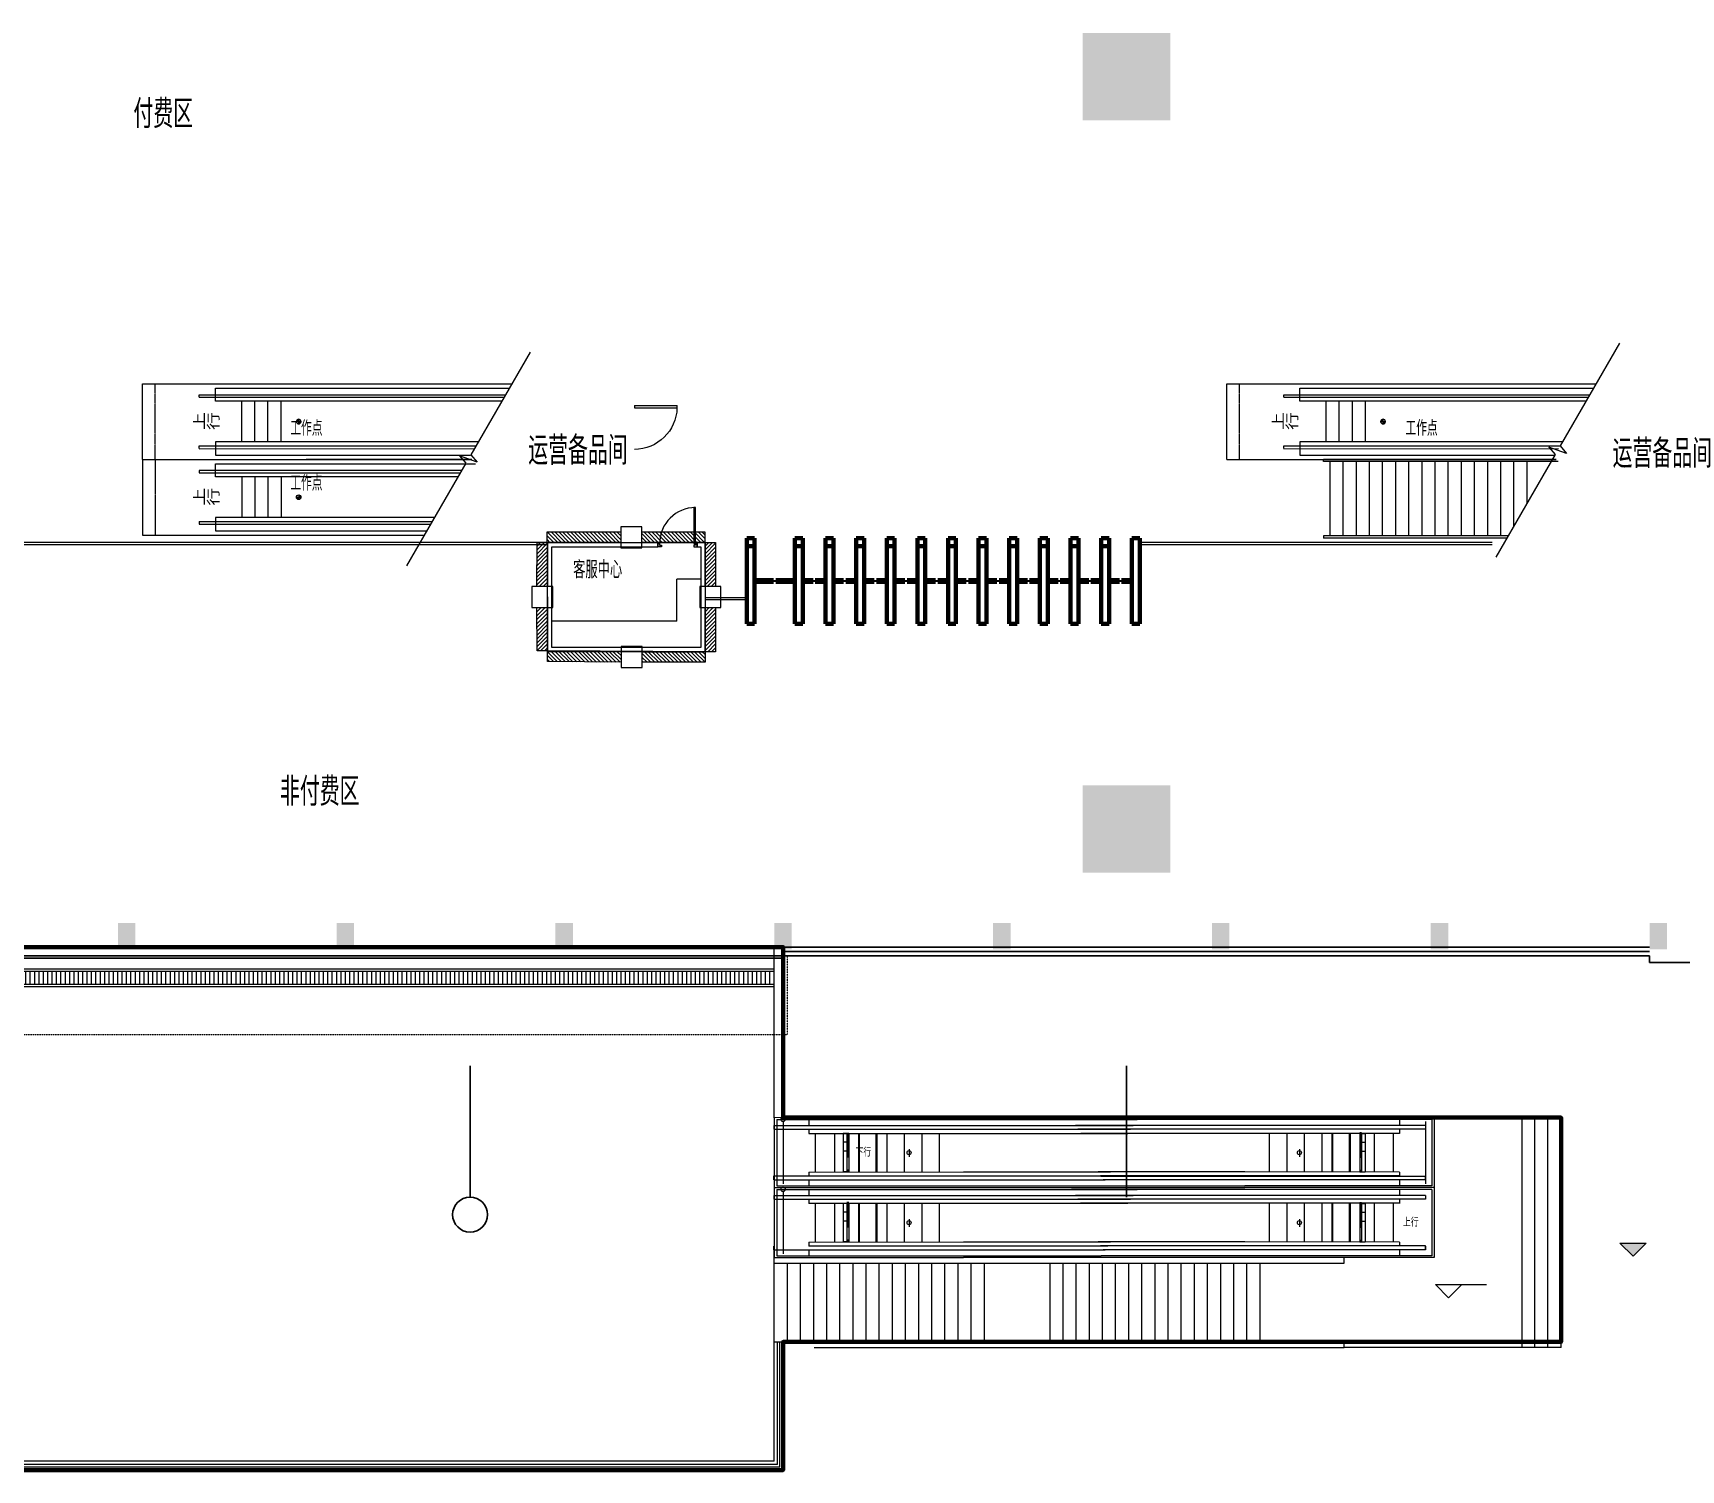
# Model space of a CAD drawing. Header units: millimetres. Extents: x 395197 to 699875, y 745 to 708816.
# Drawn here: x 550064 to 587722, y 482498 to 515354 of the extents above; entities that cross this region are included whole.
import ezdxf

# ---------------------------------------------------------------- set-up
doc = ezdxf.new("R2010")
doc.units = ezdxf.units.MM
for name, pattern in [('DASH', [0.35, 0.25, -0.1]), ('DASHDOT2', [0.5, 0.25, -0.125, 0, -0.125]), ('DASHED2', [0.375, 0.25, -0.125]), ('DOTE', [2.42, 2, -0.2, 0.02, -0.2])]:
    doc.linetypes.add(name, pattern=pattern)
for name, color, linetype, lineweight in [('0-导向定位-悬挂', 30, 'Continuous', 9), ('A-EVTR', 3, 'Continuous', 9), ('A-STRS', 50, 'Continuous', 9), ('A-SYMB', 13, 'Continuous', 9), ('A-TEXT', 4, 'Continuous', 9), ('A-WIND', 135, 'Continuous', 9), ('C-NAME', 13, 'Continuous', 9), ('DIM_ELEV', 3, 'Continuous', 9), ('DIM_SYMB', 3, 'Continuous', 9), ('I-TEXT', 4, 'Continuous', 9), ('KbhRt主线_右线xl', 3, 'DOTE', 70), ('STAIR', 2, 'Continuous', 9), ('建-柱-平面-混凝土柱', 6, 'Continuous', 9), ('建-窗扇', 252, 'Continuous', 9), ('栏杆', 2, 'Continuous', 5)]:
    doc.layers.add(name, color=color, linetype=linetype, lineweight=lineweight)
for name, color, linetype in [('C-DIMS', 4, 'Continuous'), ('EECOMM', 1, 'DASHDOT2'), ('伸缩缝', 40, 'Continuous'), ('建-楼面', 2, 'Continuous'), ('建-楼面-完成面', 95, 'Continuous'), ('轴网$0$PUB_TEXT', 4, 'Continuous'), ('轴网$0$建-符号-管弄', 190, 'Continuous')]:
    doc.layers.add(name, color=color, linetype=linetype)
doc.styles.add('_TCH_DIM', font='txt1.shx', dxfattribs={"bigfont": '@@hztxt.shx'})
doc.styles.add('ECADI', font='hzs.shx', dxfattribs={"width": 0.7, "bigfont": 'hztxt.shx'})
doc.styles.add('hztxt', font='TXT1', dxfattribs={"width": 0.8, "height": 300, "bigfont": 'HZTXT1'})
doc.styles.add('轴网$0$_TCH_DIM', font='SIMPLEX', dxfattribs={"bigfont": 'GBCBIG'})

# ---------------------------------------------------------------- blocks, each defined once
blk = doc.blocks.new('A$C6DF77E91')
at = {"layer": 'A-STRS'}
h = blk.add_hatch(color=256, dxfattribs=at)
h.paths.add_polyline_path([(119, 53, 0.414214), (66, 106), (66, 53)])
h.paths.add_polyline_path([(66, 53), (13, 53, 0.414214), (66, 0)])
h = blk.add_hatch(color=256, dxfattribs=at)
h.paths.add_polyline_path([(119, 53, 0.414214), (66, 106), (66, 53)])
h.paths.add_polyline_path([(66, 53), (13, 53, 0.414214), (66, 0)])
for p, q in [((0, 53), (132, 53)), ((0, 53), (132, 53)), ((66, 106), (66, 0)), ((66, 106), (66, 0)), ((66, 53), (66, 53)), ((66, 53), (66, 53)), ((66, 53), (66, 0)), ((66, 53), (66, 53)), ((66, 53), (66, 53)), ((66, 53), (66, 0))]:
    blk.add_line(p, q, dxfattribs=at)
blk.add_circle((66, 53), 52.8, dxfattribs=at)
blk = doc.blocks.new('_FZH')
blk.add_solid([(-0.5, -0.5), (0.5, -0.5), (-0.5, 0.5), (0.5, 0.5)])
blk = doc.blocks.new('$DorLib2D$00000001')
for p, q in [((0.45, 0.975), (0.5, 0.975)), ((0.45, 0), (0.45, 0.975)), ((0.5, 0), (0.5, 0.975)), ((0.5, 0), (0.45, 0))]:
    blk.add_line(p, q)
at = {"lineweight": 13}
blk.add_arc((0.475, 0), 0.975, 91.4693, 180, dxfattribs=at)
blk = doc.blocks.new('A$C2EC20988')
at = {"layer": '0-导向定位-悬挂'}
h = blk.add_hatch(dxfattribs=at)
h.set_pattern_fill('ANSI31', color=256, scale=500, angle=-90)
h.set_pattern_definition([(315, (118222.287, 1721466.31), (44.1941738, 44.1941738), [])])
h.paths.add_polyline_path([(2035, 5158), (2035, 5398), (3474, 5400), (3474, 5160)])
h.paths.add_polyline_path([(-126, 5160), (-126, 5400), (1554, 5398), (1554, 5158)])
h = blk.add_hatch(dxfattribs=at)
h.set_pattern_fill('ANSI31', color=256, scale=500, angle=-180)
h.set_pattern_definition([(225, (1715949.19, -112517.76), (44.1941738, -44.1941738), [])])
h.paths.add_polyline_path([(-360, 3669), (-120, 3669), (-117, 2680), (-357, 2680)])
h.paths.add_polyline_path([(-357, 5157), (-117, 5157), (-120, 4151), (-360, 4151)])
h = blk.add_hatch(dxfattribs=at)
h.set_pattern_fill('ANSI31', color=256, scale=500, angle=-180)
h.set_pattern_definition([(225, (1719788.876, -112517.76), (44.1941738, -44.1941738), [])])
h.paths.add_polyline_path([(3480, 3669), (3720, 3669), (3723, 2660), (3483, 2660)])
h.paths.add_polyline_path([(3483, 5157), (3723, 5157), (3720, 4151), (3480, 4151)])
h = blk.add_hatch(dxfattribs=at)
h.set_pattern_fill('ANSI31', color=256, scale=500, angle=-90)
h.set_pattern_definition([(315, (118230.94, 1718726.427), (44.1941738, 44.1941738), [])])
h.paths.add_polyline_path([(2044, 2418), (2044, 2658), (3483, 2660), (3483, 2420)])
h.paths.add_polyline_path([(-117, 2440), (-117, 2680), (1562, 2658), (1562, 2418)])
for p, q in [((2035, 5517, 0), (1554, 5517, 0)), ((1554, 5517, 0), (1554, 5038, 0)), ((2035, 5038, 0), (2035, 5517, 0)), ((1554, 5038, 0), (2035, 5038, 0)), ((0, 4151, 0), (-479, 4151, 0)), ((-479, 4151, 0), (-479, 3669, 0)), ((0, 3669, 0), (0, 4151, 0)), ((3840, 4151, 0), (3361, 4151, 0)), ((3361, 4151, 0), (3361, 3669, 0)), ((3840, 3669, 0), (3840, 4151, 0)), ((-479, 3669, 0), (0, 3669, 0)), ((3361, 3669, 0), (3840, 3669, 0)), ((2044, 2777, 0), (1562, 2777, 0)), ((1562, 2777, 0), (1562, 2298, 0)), ((2044, 2298, 0), (2044, 2777, 0)), ((1562, 2298, 0), (2044, 2298, 0))]:
    blk.add_line(p, q, dxfattribs=at)
at = {"layer": '0-导向定位-悬挂', "elevation": 0}
for points in [[(-126, 5160), (-126, 5400), (1554, 5398), (1554, 5158)], [(2035, 5158), (2035, 5398), (3474, 5400), (3474, 5160)], [(-357, 5157), (-117, 5157), (-120, 4151), (-360, 4151)], [(-117, 5160), (3483, 5160), (3483, 2660), (-113, 2679)], [(3483, 5157), (3723, 5157), (3720, 4151), (3480, 4151)], [(-360, 3669), (-120, 3669), (-117, 2680), (-357, 2680)], [(3480, 3669), (3720, 3669), (3723, 2660), (3483, 2660)], [(-117, 2440), (-117, 2680), (1562, 2658), (1562, 2418)], [(2044, 2418), (2044, 2658), (3483, 2660), (3483, 2420)]]:
    blk.add_lwpolyline(points, close=True, dxfattribs=at)
blk.add_lwpolyline([(-117, 4977), (-117, 5157)], dxfattribs=at)

msp = doc.modelspace()

# ---------------------------------------------------------------- hatches: boundary and pattern name
at = {"layer": 'A-STRS'}
h = msp.add_hatch(dxfattribs=at)
h.set_pattern_fill('_USER', color=8, scale=100, angle=90, style=0, pattern_type=0)
h.set_pattern_definition([(90, (544203.21, 493604.32), (100, -7e-13), [])])
h.paths.add_polyline_path([(567003, 493604), (567003, 493904), (532403, 493904), (532403, 493604)])
at = {"layer": 'DIM_ELEV', "linetype": 'ByBlock'}
msp.add_hatch(color=256, dxfattribs=at).paths.add_polyline_path([(586626, 487386), (586326, 487686), (586926, 487686)])

# ---------------------------------------------------------------- linework, layer by layer
at = {"ltscale": 50, "elevation": 0}
msp.add_lwpolyline([(512403, 494454), (587003, 494454)], dxfattribs=at)
at = {"layer": 'A-EVTR'}
for p, q in [((552565, 507334, 0), (561003, 507334, 0)), ((552565, 505604, 0), (552565, 507334, 0)), ((577345, 507334, 0), (585781, 507334, 0)), ((577345, 505604, 0), (577345, 507334, 0)), ((553864, 507024, 0), (553864, 507084, 0)), ((553864, 507084, 0), (560859, 507084, 0)), ((553864, 507024, 0), (560824, 507024, 0)), ((554234, 506934, 0), (554234, 507234, 0)), ((554234, 507234, 0), (560945, 507234, 0)), ((560772, 506934, 0), (554234, 506934, 0)), ((554834, 506004, 0), (554834, 506934, 0)), ((555134, 506004, 0), (555134, 506934, 0)), ((555434, 506004, 0), (555434, 506934, 0)), ((555734, 506004, 0), (555734, 506934, 0)), ((578644, 507024, 0), (578644, 507084, 0)), ((578644, 507084, 0), (585637, 507084, 0)), ((578644, 507024, 0), (585603, 507024, 0)), ((579014, 506934, 0), (579014, 507234, 0)), ((579014, 507234, 0), (585724, 507234, 0)), ((585551, 506934, 0), (579014, 506934, 0)), ((579614, 506004, 0), (579614, 506934, 0)), ((579914, 506004, 0), (579914, 506934, 0)), ((580214, 506004, 0), (580214, 506934, 0)), ((580514, 506004, 0), (580514, 506934, 0)), ((553865, 505854, 0), (553864, 505914, 0)), ((553864, 505914, 0), (560183, 505914, 0)), ((553865, 505847, 0), (560146, 505850, 0)), ((554234, 506004, 0), (554234, 505704, 0)), ((560235, 506004, 0), (554234, 506004, 0)), ((578644, 505854, 0), (578644, 505914, 0)), ((578644, 505914, 0), (584962, 505914, 0)), ((578644, 505847, 0), (584925, 505850, 0)), ((579014, 506004, 0), (579014, 505704, 0)), ((585014, 506004, 0), (579014, 506004, 0)), ((552565, 505604, 0), (560093, 505604, 0)), ((552565, 505604, 0), (560093, 505604, 0)), ((552565, 505604, 0), (552565, 503874, 0)), ((554234, 505704, 0), (560062, 505704, 0)), ((554234, 505204, 0), (554234, 505504, 0)), ((554234, 505504, 0), (560178, 505504, 0)), ((555034, 505704, 0), (560062, 505704, 0)), ((555034, 505504, 0), (560178, 505504, 0)), ((577345, 505604, 0), (584871, 505604, 0)), ((579014, 505704, 0), (584841, 505704, 0)), ((579814, 505704, 0), (584841, 505704, 0)), ((553865, 505354, 0), (553864, 505294, 0)), ((553864, 505294, 0), (559826, 505294, 0)), ((553865, 505361, 0), (559863, 505359, 0)), ((559774, 505204, 0), (554234, 505204, 0)), ((554834, 505204, 0), (554834, 504274, 0)), ((555134, 505204, 0), (555134, 504274, 0)), ((555434, 505204, 0), (555434, 504274, 0)), ((555734, 505204, 0), (555734, 504274, 0)), ((554234, 504274, 0), (554234, 503974, 0)), ((559237, 504274, 0), (554234, 504274, 0)), ((553864, 504184, 0), (553864, 504124, 0)), ((553864, 504184, 0), (559185, 504184, 0)), ((553864, 504124, 0), (559150, 504124, 0)), ((554234, 503974, 0), (559064, 503974, 0)), ((552565, 503874, 0), (559006, 503874, 0))]:
    msp.add_line(p, q, dxfattribs=at)
at = {"layer": 'A-EVTR', "linetype": 'DASHED2'}
for p, q in [((552855, 505604, 0), (552855, 507334, 0)), ((577635, 505604, 0), (577635, 507334, 0)), ((552855, 505604, 0), (552855, 503874, 0))]:
    msp.add_line(p, q, dxfattribs=at)
at = {"layer": 'A-STRS'}
for p, q in [((560093, 505604, 0), (556309, 505604, 0)), ((560093, 505604, 0), (556309, 505604, 0)), ((579554, 505554, 0), (579554, 505604, 0)), ((584871, 505604, 0), (579554, 505604, 0)), ((579554, 505554, 0), (579554, 505604, 0)), ((584914, 505554, 0), (579554, 505554, 0)), ((579704, 503854, 0), (579704, 505554, 0)), ((580004, 503854, 0), (580004, 505554, 0)), ((580004, 503854, 0), (580004, 505554, 0)), ((580304, 503854, 0), (580304, 505554, 0)), ((580604, 503854, 0), (580604, 505554, 0)), ((580904, 503854, 0), (580904, 505554, 0)), ((581204, 503854, 0), (581204, 505554, 0)), ((581504, 503854, 0), (581504, 505554, 0)), ((581804, 503854, 0), (581804, 505554, 0)), ((582104, 503854, 0), (582104, 505554, 0)), ((582404, 503854, 0), (582404, 505554, 0)), ((582704, 503854, 0), (582704, 505554, 0)), ((583004, 503854, 0), (583004, 505554, 0)), ((583304, 503854, 0), (583304, 505554, 0)), ((583604, 503854, 0), (583604, 505554, 0)), ((583904, 504081, 0), (583904, 505554, 0)), ((584204, 504601, 0), (584204, 505554, 0)), ((583773, 503854, 0), (579554, 503854, 0)), ((579554, 503854, 0), (579554, 503804, 0)), ((583744, 503804, 0), (579554, 503804, 0))]:
    msp.add_line(p, q, dxfattribs=at)
at = {"layer": 'A-STRS', "color": 40}
for p, q in [((532403, 493954, 0), (567003, 493954, 0)), ((532403, 493904, 0), (567003, 493904, 0)), ((532403, 493604, 0), (567003, 493604, 0)), ((532403, 493554, 0), (567003, 493554, 0))]:
    msp.add_line(p, q, dxfattribs=at)
at = {"layer": 'A-SYMB', "elevation": 0}
for points in [[(554200, 506469, 0, 0, 0), (560744, 506469, 80, 0, 0), (561044, 506469, 0, 0, 0)], [(578851, 506469, 0, 0, 0), (586308, 506469, 80, 0, 0), (586608, 506469, 0, 0, 0)], [(554200, 504739, 0, 0, 0), (560744, 504739, 80, 0, 0), (561044, 504739, 0, 0, 0)]]:
    msp.add_lwpolyline(points, format="xyseb", dxfattribs=at)
at = {"layer": 'A-WIND'}
for p, q in [((564343, 503704, 0), (564343, 503604, 0)), ((564343, 503704, 0), (564343, 503604, 0)), ((565243, 503704, 0), (565243, 503604, 0)), ((565243, 503704, 0), (565243, 503604, 0)), ((564773, 501904, 0), (564773, 502864, 0)), ((565323, 502864, 0), (564773, 502864, 0)), ((564773, 501904, 0), (564773, 502864, 0)), ((565323, 502864, 0), (564773, 502864, 0)), ((564773, 501904, 0), (561923, 501904, 0)), ((564773, 501904, 0), (561923, 501904, 0))]:
    msp.add_line(p, q, dxfattribs=at)
at = {"layer": 'A-WIND', "elevation": 0}
msp.add_lwpolyline([(565163, 504504), (565163, 503684), (565203, 503684), (565203, 504504)], close=True, dxfattribs=at)
for points in [[(561823, 503524), (561823, 503704), (564343, 503704)], [(565243, 503704), (565423, 503704), (565423, 501204), (561823, 501204), (561823, 503524)], [(561923, 503524), (561923, 503604), (564343, 503604)], [(561923, 503524), (561923, 503604), (564343, 503604)], [(565243, 503604), (565323, 503604), (565323, 501304), (561923, 501304), (561923, 503524)], [(564343, 503684), (564383, 503684), (564383, 503644), (564423, 503644), (564423, 503604), (564343, 503604), (564343, 503684)], [(564343, 503684), (564383, 503684), (564383, 503644), (564423, 503644), (564423, 503604), (564343, 503604), (564343, 503684)], [(565243, 503684), (565203, 503684), (565203, 503644), (565163, 503644), (565163, 503604), (565243, 503604), (565243, 503684)], [(565243, 503684), (565203, 503684), (565203, 503644), (565163, 503644), (565163, 503604), (565243, 503604), (565243, 503684)]]:
    msp.add_lwpolyline(points, dxfattribs=at)
at = {"layer": 'A-WIND'}
msp.add_arc((565203, 503684, 0), 820, 90, 180, dxfattribs=at)
at = {"layer": 'C-DIMS'}
for p, q in [((560053, 491739, 0), (560053, 488739, 0)), ((575053, 491739, 0), (575053, 488739, 0))]:
    msp.add_line(p, q, dxfattribs=at)
msp.add_circle((560053, 488339, 0), 400, dxfattribs=at)
at = {"layer": 'DIM_ELEV', "linetype": 'ByBlock'}
for p, q in [((586626, 487386, 0), (586326, 487686, 0)), ((586326, 487686, 0), (586926, 487686, 0)), ((586626, 487386, 0), (586926, 487686, 0)), ((582412, 486437, 0), (582112, 486737, 0)), ((582112, 486737, 0), (583280, 486737, 0)), ((582412, 486437, 0), (582712, 486737, 0))]:
    msp.add_line(p, q, dxfattribs=at)
at = {"layer": 'DIM_SYMB', "linetype": 'ByBlock', "elevation": 0}
for points in [[(561421, 508059), (560066, 505712), (560210, 505540), (559809, 505686), (559954, 505517), (558600, 503169)], [(586315, 508259), (584960, 505912), (585104, 505740), (584703, 505886), (584848, 505717), (583494, 503369)]]:
    msp.add_lwpolyline(points, dxfattribs=at)
at = {"layer": 'KbhRt主线_右线xl', "color": 3, "linetype": 'ByBlock'}
for p, q in [((566373, 501844, 0), (566373, 503804, 0)), ((566373, 503804, 0), (566553, 503804, 0)), ((566373, 503624, 0), (566553, 503624, 0)), ((566553, 503804, 0), (566553, 501844, 0)), ((567473, 501844, 0), (567473, 503804, 0)), ((567473, 503804, 0), (567653, 503804, 0)), ((567473, 503624, 0), (567653, 503624, 0)), ((567653, 503804, 0), (567653, 501844, 0)), ((568173, 501844, 0), (568173, 503804, 0)), ((568173, 503804, 0), (568353, 503804, 0)), ((568173, 503624, 0), (568353, 503624, 0)), ((568353, 503804, 0), (568353, 501844, 0)), ((568873, 501844, 0), (568873, 503804, 0)), ((568873, 503804, 0), (569053, 503804, 0)), ((568873, 503624, 0), (569053, 503624, 0)), ((569053, 503804, 0), (569053, 501844, 0)), ((569573, 501844, 0), (569573, 503804, 0)), ((569573, 503804, 0), (569753, 503804, 0)), ((569573, 503624, 0), (569753, 503624, 0)), ((569753, 503804, 0), (569753, 501844, 0)), ((570273, 501844, 0), (570273, 503804, 0)), ((570273, 503804, 0), (570453, 503804, 0)), ((570273, 503624, 0), (570453, 503624, 0)), ((570453, 503804, 0), (570453, 501844, 0)), ((570973, 501844, 0), (570973, 503804, 0)), ((570973, 503804, 0), (571153, 503804, 0)), ((570973, 503624, 0), (571153, 503624, 0)), ((571153, 503804, 0), (571153, 501844, 0)), ((571673, 501844, 0), (571673, 503804, 0)), ((571673, 503804, 0), (571853, 503804, 0)), ((571673, 503624, 0), (571853, 503624, 0)), ((571853, 503804, 0), (571853, 501844, 0)), ((572373, 501844, 0), (572373, 503804, 0)), ((572373, 503804, 0), (572553, 503804, 0)), ((572373, 503624, 0), (572553, 503624, 0)), ((572553, 503804, 0), (572553, 501844, 0)), ((573073, 501844, 0), (573073, 503804, 0)), ((573073, 503804, 0), (573253, 503804, 0)), ((573073, 503624, 0), (573253, 503624, 0)), ((573253, 503804, 0), (573253, 501844, 0)), ((573773, 501844, 0), (573773, 503804, 0)), ((573773, 503804, 0), (573953, 503804, 0)), ((573773, 503624, 0), (573953, 503624, 0)), ((573953, 503804, 0), (573953, 501844, 0)), ((574473, 501844, 0), (574473, 503804, 0)), ((574473, 503804, 0), (574653, 503804, 0)), ((574473, 503624, 0), (574653, 503624, 0)), ((574653, 503804, 0), (574653, 501844, 0)), ((575173, 501844, 0), (575173, 503804, 0)), ((575173, 503804, 0), (575353, 503804, 0)), ((575353, 503804, 0), (575353, 501844, 0)), ((566553, 502844, 0), (566988, 502844, 0)), ((566553, 502804, 0), (566988, 502804, 0)), ((566988, 502844, 0), (566988, 502804, 0)), ((567038, 502804, 0), (567038, 502844, 0)), ((567038, 502844, 0), (567473, 502844, 0)), ((567038, 502804, 0), (567473, 502804, 0)), ((567653, 502844, 0), (567888, 502844, 0)), ((567653, 502804, 0), (567888, 502804, 0)), ((567888, 502844, 0), (567888, 502804, 0)), ((567938, 502804, 0), (567938, 502844, 0)), ((567938, 502844, 0), (568173, 502844, 0)), ((567938, 502804, 0), (568173, 502804, 0)), ((568353, 502844, 0), (568588, 502844, 0)), ((568353, 502804, 0), (568588, 502804, 0)), ((568588, 502844, 0), (568588, 502804, 0)), ((568638, 502804, 0), (568638, 502844, 0)), ((568638, 502844, 0), (568873, 502844, 0)), ((568638, 502804, 0), (568873, 502804, 0)), ((569053, 502844, 0), (569288, 502844, 0)), ((569053, 502804, 0), (569288, 502804, 0)), ((569288, 502844, 0), (569288, 502804, 0)), ((569338, 502804, 0), (569338, 502844, 0)), ((569338, 502844, 0), (569573, 502844, 0)), ((569338, 502804, 0), (569573, 502804, 0)), ((569753, 502844, 0), (569988, 502844, 0)), ((569753, 502804, 0), (569988, 502804, 0)), ((569988, 502844, 0), (569988, 502804, 0)), ((570038, 502804, 0), (570038, 502844, 0)), ((570038, 502844, 0), (570273, 502844, 0)), ((570038, 502804, 0), (570273, 502804, 0)), ((570453, 502844, 0), (570688, 502844, 0)), ((570453, 502804, 0), (570688, 502804, 0)), ((570688, 502844, 0), (570688, 502804, 0)), ((570738, 502804, 0), (570738, 502844, 0)), ((570738, 502844, 0), (570973, 502844, 0)), ((570738, 502804, 0), (570973, 502804, 0)), ((571153, 502844, 0), (571388, 502844, 0)), ((571153, 502804, 0), (571388, 502804, 0)), ((571388, 502844, 0), (571388, 502804, 0)), ((571438, 502804, 0), (571438, 502844, 0)), ((571438, 502844, 0), (571673, 502844, 0)), ((571438, 502804, 0), (571673, 502804, 0)), ((571853, 502844, 0), (572088, 502844, 0)), ((571853, 502804, 0), (572088, 502804, 0)), ((572088, 502844, 0), (572088, 502804, 0)), ((572138, 502804, 0), (572138, 502844, 0)), ((572138, 502844, 0), (572373, 502844, 0)), ((572138, 502804, 0), (572373, 502804, 0)), ((572553, 502844, 0), (572788, 502844, 0)), ((572553, 502804, 0), (572788, 502804, 0)), ((572788, 502844, 0), (572788, 502804, 0)), ((572838, 502804, 0), (572838, 502844, 0)), ((572838, 502844, 0), (573073, 502844, 0)), ((572838, 502804, 0), (573073, 502804, 0)), ((573253, 502844, 0), (573488, 502844, 0)), ((573253, 502804, 0), (573488, 502804, 0)), ((573488, 502844, 0), (573488, 502804, 0)), ((573538, 502804, 0), (573538, 502844, 0)), ((573538, 502844, 0), (573773, 502844, 0)), ((573538, 502804, 0), (573773, 502804, 0)), ((573953, 502844, 0), (574188, 502844, 0)), ((573953, 502804, 0), (574188, 502804, 0)), ((574188, 502844, 0), (574188, 502804, 0)), ((574238, 502804, 0), (574238, 502844, 0)), ((574238, 502844, 0), (574473, 502844, 0)), ((574238, 502804, 0), (574473, 502804, 0)), ((574653, 502844, 0), (574888, 502844, 0)), ((574653, 502804, 0), (574888, 502804, 0)), ((574888, 502844, 0), (574888, 502804, 0)), ((574938, 502804, 0), (574938, 502844, 0)), ((574938, 502844, 0), (575173, 502844, 0)), ((574938, 502804, 0), (575173, 502804, 0)), ((566553, 501844, 0), (566373, 501844, 0)), ((567653, 501844, 0), (567473, 501844, 0)), ((568353, 501844, 0), (568173, 501844, 0)), ((569053, 501844, 0), (568873, 501844, 0)), ((569753, 501844, 0), (569573, 501844, 0)), ((570453, 501844, 0), (570273, 501844, 0)), ((571153, 501844, 0), (570973, 501844, 0)), ((571853, 501844, 0), (571673, 501844, 0)), ((572553, 501844, 0), (572373, 501844, 0)), ((573253, 501844, 0), (573073, 501844, 0)), ((573953, 501844, 0), (573773, 501844, 0)), ((574653, 501844, 0), (574473, 501844, 0)), ((575353, 501844, 0), (575173, 501844, 0))]:
    msp.add_line(p, q, dxfattribs=at)
at = {"layer": 'KbhRt主线_右线xl', "color": 252, "linetype": 'ByBlock', "elevation": 0}
msp.add_lwpolyline([(532203, 494454), (532203, 490554), (514624, 490554), (514624, 485298), (529803, 485298), (529803, 482498), (567203, 482498), (567203, 485428), (584982, 485428), (584982, 490558), (567203, 490558), (567203, 494454)], close=True, dxfattribs=at)
msp.add_lwpolyline([(532203, 494454), (532203, 490554), (514624, 490554), (514624, 485298), (529803, 485298), (529803, 482498), (567203, 482498), (567203, 485428), (584982, 485428), (584982, 490558), (567203, 490558), (567203, 494454)], close=True, dxfattribs=at)
at = {"layer": 'STAIR'}
for p, q in [((567003, 490554, 0), (567003, 494454, 0)), ((567203, 490554, 0), (567203, 494454, 0)), ((566990, 490376, 0), (566990, 490290, 0)), ((566990, 490376, 0), (571328, 490376, 0)), ((582082, 490558, 0), (567003, 490554, 0)), ((567003, 490558, 0), (567003, 488958, 0)), ((567003, 490554, 0), (567003, 488958, 0)), ((567061, 490514, 0), (571328, 490514, 0)), ((567061, 490514, 0), (567061, 488994, 0)), ((567203, 490464, 0), (567203, 489044, 0)), ((567796, 490514, 0), (567796, 490376, 0)), ((571328, 490514, 0), (575292, 490514, 0)), ((571328, 490376, 0), (575201, 490376, 0)), ((577757, 490514, 0), (573794, 490514, 0)), ((577757, 490376, 0), (573885, 490376, 0)), ((582025, 490514, 0), (577757, 490514, 0)), ((581882, 490376, 0), (577757, 490376, 0)), ((581289, 490514, 0), (581289, 490376, 0)), ((581882, 490464, 0), (581882, 489044, 0)), ((581882, 490376, 0), (581882, 490290, 0)), ((582025, 490514, 0), (582025, 488994, 0)), ((582082, 490558, 0), (582082, 488958, 0)), ((582082, 490558, 0), (582082, 488958, 0)), ((582082, 490558, 0), (584982, 490558, 0)), ((584082, 490558, 0), (584082, 485298, 0)), ((584382, 485298, 0), (584382, 490558, 0)), ((584682, 485298, 0), (584682, 490558, 0)), ((584982, 485298, 0), (584982, 490558, 0)), ((566990, 490290, 0), (571328, 490290, 0)), ((567796, 490290, 0), (567796, 490194, 0)), ((567796, 490194, 0), (571328, 490194, 0)), ((567940, 490194, 0), (567940, 489311, 0)), ((568377, 490194, 0), (568377, 489314, 0)), ((568706, 490196, 0), (568577, 490196, 0)), ((568706, 490195, 0), (568577, 490195, 0)), ((568577, 490194, 0), (568577, 489314, 0)), ((568577, 490194, 0), (568577, 489314, 0)), ((568706, 490194, 0), (568577, 490194, 0)), ((568706, 489994, 0), (568577, 489994, 0)), ((568662, 490194, 0), (568662, 489314, 0)), ((568706, 490176, 0), (568662, 490176, 0)), ((568706, 490175, 0), (568662, 490175, 0)), ((568706, 490174, 0), (568662, 490174, 0)), ((568706, 490156, 0), (568662, 490156, 0)), ((568706, 490155, 0), (568662, 490155, 0)), ((568706, 490154, 0), (568662, 490154, 0)), ((568706, 490135, 0), (568662, 490135, 0)), ((568706, 490135, 0), (568662, 490135, 0)), ((568706, 490134, 0), (568662, 490134, 0)), ((568706, 490115, 0), (568662, 490115, 0)), ((568706, 490114, 0), (568662, 490114, 0)), ((568706, 490114, 0), (568662, 490114, 0)), ((568706, 490095, 0), (568662, 490095, 0)), ((568706, 490094, 0), (568662, 490094, 0)), ((568706, 490093, 0), (568662, 490093, 0)), ((568706, 490075, 0), (568662, 490075, 0)), ((568706, 490074, 0), (568662, 490074, 0)), ((568706, 490073, 0), (568662, 490073, 0)), ((568706, 490055, 0), (568662, 490055, 0)), ((568706, 490054, 0), (568662, 490054, 0)), ((568706, 490053, 0), (568662, 490053, 0)), ((568706, 490034, 0), (568662, 490034, 0)), ((568706, 490033, 0), (568662, 490033, 0)), ((568706, 490033, 0), (568662, 490033, 0)), ((568706, 490014, 0), (568662, 490014, 0)), ((568706, 489974, 0), (568662, 489974, 0)), ((568706, 489953, 0), (568662, 489953, 0)), ((568706, 490194, 0), (568706, 489314, 0)), ((568924, 490194, 0), (568924, 489314, 0)), ((568943, 490194, 0), (568943, 489314, 0)), ((568943, 490194, 0), (568943, 489314, 0)), ((569324, 490194, 0), (569324, 489314, 0)), ((569343, 490194, 0), (569343, 489314, 0)), ((569573, 490194, 0), (569573, 489314, 0)), ((569573, 490194, 0), (569573, 489314, 0)), ((569573, 490194, 0), (569573, 489314, 0)), ((569573, 490194, 0), (569573, 489314, 0)), ((569573, 490194, 0), (569573, 489314, 0)), ((569573, 490194, 0), (569573, 489314, 0)), ((569573, 490194, 0), (569573, 489314, 0)), ((569573, 490194, 0), (569573, 489314, 0)), ((569973, 490194, 0), (569973, 489314, 0)), ((569973, 490194, 0), (569973, 489314, 0)), ((569973, 490194, 0), (569973, 489314, 0)), ((569973, 490194, 0), (569973, 489314, 0)), ((569973, 490194, 0), (569973, 489314, 0)), ((569973, 490194, 0), (569973, 489314, 0)), ((569973, 490194, 0), (569973, 489314, 0)), ((569973, 490194, 0), (569973, 489314, 0)), ((570373, 490194, 0), (570373, 489314, 0)), ((570373, 490194, 0), (570373, 489314, 0)), ((570373, 490194, 0), (570373, 489314, 0)), ((570373, 490194, 0), (570373, 489314, 0)), ((570773, 490194, 0), (570773, 489314, 0)), ((570773, 490194, 0), (570773, 489314, 0)), ((570773, 490194, 0), (570773, 489314, 0)), ((570773, 490194, 0), (570773, 489314, 0)), ((571328, 490290, 0), (575144, 490290, 0)), ((571328, 490194, 0), (575082, 490194, 0)), ((577757, 490290, 0), (573941, 490290, 0)), ((577757, 490194, 0), (574004, 490194, 0)), ((581882, 490290, 0), (577757, 490290, 0)), ((581289, 490194, 0), (577757, 490194, 0)), ((578312, 490194, 0), (578312, 489314, 0)), ((578312, 490194, 0), (578312, 489314, 0)), ((578312, 490194, 0), (578312, 489314, 0)), ((578312, 490194, 0), (578312, 489314, 0)), ((578712, 490194, 0), (578712, 489314, 0)), ((578712, 490194, 0), (578712, 489314, 0)), ((578712, 490194, 0), (578712, 489314, 0)), ((578712, 490194, 0), (578712, 489314, 0)), ((579112, 490194, 0), (579112, 489314, 0)), ((579112, 490194, 0), (579112, 489314, 0)), ((579112, 490194, 0), (579112, 489314, 0)), ((579112, 490194, 0), (579112, 489314, 0)), ((579112, 490194, 0), (579112, 489314, 0)), ((579112, 490194, 0), (579112, 489314, 0)), ((579112, 490194, 0), (579112, 489314, 0)), ((579112, 490194, 0), (579112, 489314, 0)), ((579512, 490194, 0), (579512, 489314, 0)), ((579512, 490194, 0), (579512, 489314, 0)), ((579512, 490194, 0), (579512, 489314, 0)), ((579512, 490194, 0), (579512, 489314, 0)), ((579512, 490194, 0), (579512, 489314, 0)), ((579512, 490194, 0), (579512, 489314, 0)), ((579512, 490194, 0), (579512, 489314, 0)), ((579512, 490194, 0), (579512, 489314, 0)), ((579742, 490194, 0), (579742, 489314, 0)), ((579761, 490194, 0), (579761, 489314, 0)), ((580142, 490194, 0), (580142, 489314, 0)), ((580142, 490194, 0), (580142, 489314, 0)), ((580161, 490194, 0), (580161, 489314, 0)), ((580379, 490216, 0), (580424, 490216, 0)), ((580379, 490215, 0), (580424, 490215, 0)), ((580379, 490196, 0), (580508, 490196, 0)), ((580379, 490195, 0), (580508, 490195, 0)), ((580379, 490194, 0), (580379, 489314, 0)), ((580379, 490194, 0), (580508, 490194, 0)), ((580379, 490176, 0), (580424, 490176, 0)), ((580379, 490175, 0), (580424, 490175, 0)), ((580379, 490174, 0), (580424, 490174, 0)), ((580379, 490156, 0), (580424, 490156, 0)), ((580379, 490155, 0), (580424, 490155, 0)), ((580379, 490154, 0), (580424, 490154, 0)), ((580379, 490135, 0), (580424, 490135, 0)), ((580379, 490135, 0), (580424, 490135, 0)), ((580379, 490134, 0), (580424, 490134, 0)), ((580379, 490115, 0), (580424, 490115, 0)), ((580379, 490114, 0), (580424, 490114, 0)), ((580379, 490114, 0), (580424, 490114, 0)), ((580379, 490095, 0), (580424, 490095, 0)), ((580379, 490094, 0), (580424, 490094, 0)), ((580379, 490093, 0), (580424, 490093, 0)), ((580379, 490075, 0), (580424, 490075, 0)), ((580379, 490074, 0), (580424, 490074, 0)), ((580379, 490073, 0), (580424, 490073, 0)), ((580379, 490055, 0), (580424, 490055, 0)), ((580379, 490054, 0), (580424, 490054, 0)), ((580379, 490053, 0), (580424, 490053, 0)), ((580379, 490034, 0), (580424, 490034, 0)), ((580379, 490033, 0), (580424, 490033, 0)), ((580379, 490033, 0), (580424, 490033, 0)), ((580379, 490014, 0), (580424, 490014, 0)), ((580379, 489994, 0), (580508, 489994, 0)), ((580379, 489974, 0), (580424, 489974, 0)), ((580379, 489953, 0), (580424, 489953, 0)), ((580424, 490194, 0), (580424, 489314, 0)), ((580508, 490194, 0), (580508, 489314, 0)), ((580508, 490194, 0), (580508, 489314, 0)), ((580708, 490194, 0), (580708, 489314, 0)), ((581145, 490194, 0), (581145, 489311, 0)), ((581289, 490290, 0), (581289, 490194, 0)), ((568706, 489792, 0), (568577, 489792, 0)), ((568706, 489933, 0), (568662, 489933, 0)), ((568706, 489913, 0), (568662, 489913, 0)), ((568706, 489893, 0), (568662, 489893, 0)), ((568706, 489873, 0), (568662, 489873, 0)), ((568706, 489852, 0), (568662, 489852, 0)), ((568706, 489832, 0), (568662, 489832, 0)), ((568706, 489812, 0), (568662, 489812, 0)), ((568706, 489771, 0), (568662, 489771, 0)), ((568706, 489751, 0), (568662, 489751, 0)), ((568706, 489731, 0), (568662, 489731, 0)), ((568706, 489711, 0), (568662, 489711, 0)), ((568706, 489691, 0), (568662, 489691, 0)), ((568706, 489670, 0), (568662, 489670, 0)), ((568706, 489650, 0), (568662, 489650, 0)), ((570083, 489837, 0), (570083, 489659, 0)), ((579002, 489837, 0), (579002, 489659, 0)), ((580379, 489933, 0), (580424, 489933, 0)), ((580379, 489913, 0), (580424, 489913, 0)), ((580379, 489893, 0), (580424, 489893, 0)), ((580379, 489873, 0), (580424, 489873, 0)), ((580379, 489852, 0), (580424, 489852, 0)), ((580379, 489832, 0), (580424, 489832, 0)), ((580379, 489812, 0), (580424, 489812, 0)), ((580379, 489792, 0), (580508, 489792, 0)), ((580379, 489771, 0), (580424, 489771, 0)), ((580379, 489751, 0), (580424, 489751, 0)), ((580379, 489731, 0), (580424, 489731, 0)), ((580379, 489711, 0), (580424, 489711, 0)), ((580379, 489691, 0), (580424, 489691, 0)), ((580379, 489670, 0), (580424, 489670, 0)), ((580379, 489650, 0), (580424, 489650, 0)), ((566990, 489225, 0), (571328, 489225, 0)), ((566990, 489133, 0), (566990, 489225, 0)), ((566990, 489217, 0), (566990, 489133, 0)), ((567796, 489311, 0), (571328, 489314, 0)), ((567796, 489311, 0), (567796, 489217, 0)), ((568706, 489314, 0), (568577, 489314, 0)), ((568706, 489354, 0), (568662, 489354, 0)), ((568706, 489334, 0), (568662, 489334, 0)), ((571328, 489314, 0), (574684, 489314, 0)), ((571328, 489225, 0), (574625, 489225, 0)), ((577757, 489314, 0), (574401, 489314, 0)), ((577757, 489225, 0), (574460, 489225, 0)), ((574465, 489217, 0), (577757, 489217, 0)), ((581289, 489311, 0), (577757, 489314, 0)), ((581289, 489225, 0), (577757, 489225, 0)), ((577757, 489217, 0), (581882, 489217, 0)), ((580379, 489354, 0), (580424, 489354, 0)), ((580379, 489334, 0), (580424, 489334, 0)), ((580379, 489314, 0), (580508, 489314, 0)), ((581289, 489311, 0), (581289, 489217, 0)), ((581882, 489217, 0), (581882, 489133, 0)), ((581882, 489133, 0), (581882, 489217, 0)), ((566990, 489133, 0), (571328, 489133, 0)), ((567003, 488958, 0), (577757, 488958, 0)), ((567003, 488958, 0), (567003, 487358, 0)), ((567003, 488958, 0), (567003, 487358, 0)), ((567061, 488994, 0), (577757, 488994, 0)), ((567061, 488914, 0), (571328, 488914, 0)), ((567061, 488914, 0), (567061, 487394, 0)), ((567203, 488864, 0), (567203, 487444, 0)), ((567796, 489133, 0), (567796, 488994, 0)), ((567796, 488914, 0), (567796, 488776, 0)), ((571262, 489133, 0), (574565, 489133, 0)), ((571328, 488914, 0), (575292, 488914, 0)), ((577757, 488914, 0), (573794, 488914, 0)), ((577824, 489133, 0), (574520, 489133, 0)), ((581882, 489133, 0), (577757, 489133, 0)), ((582025, 488994, 0), (577757, 488994, 0)), ((582082, 488958, 0), (577757, 488958, 0)), ((582025, 488914, 0), (577757, 488914, 0)), ((581289, 489133, 0), (581289, 488994, 0)), ((581289, 488914, 0), (581289, 488776, 0)), ((582025, 488914, 0), (582025, 487394, 0)), ((582082, 488958, 0), (582082, 487358, 0)), ((582082, 488958, 0), (582082, 487358, 0)), ((566990, 488776, 0), (566990, 488690, 0)), ((566990, 488776, 0), (571328, 488776, 0)), ((566990, 488690, 0), (571328, 488690, 0)), ((567796, 488690, 0), (567796, 488594, 0)), ((567796, 488597, 0), (571328, 488597, 0)), ((567940, 488594, 0), (567940, 487711, 0)), ((568377, 488594, 0), (568377, 487714, 0)), ((568706, 488596, 0), (568577, 488596, 0)), ((568706, 488595, 0), (568577, 488595, 0)), ((568577, 488594, 0), (568577, 487714, 0)), ((568577, 488594, 0), (568577, 487714, 0)), ((568706, 488594, 0), (568577, 488594, 0)), ((568706, 488616, 0), (568662, 488616, 0)), ((568706, 488615, 0), (568662, 488615, 0)), ((568662, 488594, 0), (568662, 487714, 0)), ((568706, 488576, 0), (568662, 488576, 0)), ((568706, 488575, 0), (568662, 488575, 0)), ((568706, 488574, 0), (568662, 488574, 0)), ((568706, 488556, 0), (568662, 488556, 0)), ((568706, 488555, 0), (568662, 488555, 0)), ((568706, 488554, 0), (568662, 488554, 0)), ((568706, 488535, 0), (568662, 488535, 0)), ((568706, 488535, 0), (568662, 488535, 0)), ((568706, 488534, 0), (568662, 488534, 0)), ((568706, 488515, 0), (568662, 488515, 0)), ((568706, 488514, 0), (568662, 488514, 0)), ((568706, 488514, 0), (568662, 488514, 0)), ((568706, 488495, 0), (568662, 488495, 0)), ((568706, 488494, 0), (568662, 488494, 0)), ((568706, 488493, 0), (568662, 488493, 0)), ((568706, 488475, 0), (568662, 488475, 0)), ((568706, 488474, 0), (568662, 488474, 0)), ((568706, 488473, 0), (568662, 488473, 0)), ((568706, 488455, 0), (568662, 488455, 0)), ((568706, 488454, 0), (568662, 488454, 0)), ((568706, 488453, 0), (568662, 488453, 0)), ((568706, 488594, 0), (568706, 487714, 0)), ((568924, 488594, 0), (568924, 487714, 0)), ((568943, 488594, 0), (568943, 487714, 0)), ((568943, 488594, 0), (568943, 487714, 0)), ((569324, 488594, 0), (569324, 487714, 0)), ((569343, 488594, 0), (569343, 487714, 0)), ((569573, 488594, 0), (569573, 487714, 0)), ((569573, 488594, 0), (569573, 487714, 0)), ((569573, 488594, 0), (569573, 487714, 0)), ((569573, 488594, 0), (569573, 487714, 0)), ((569573, 488594, 0), (569573, 487714, 0)), ((569573, 488594, 0), (569573, 487714, 0)), ((569573, 488594, 0), (569573, 487714, 0)), ((569573, 488594, 0), (569573, 487714, 0)), ((569973, 488594, 0), (569973, 487714, 0)), ((569973, 488594, 0), (569973, 487714, 0)), ((569973, 488594, 0), (569973, 487714, 0)), ((569973, 488594, 0), (569973, 487714, 0)), ((569973, 488594, 0), (569973, 487714, 0)), ((569973, 488594, 0), (569973, 487714, 0)), ((569973, 488594, 0), (569973, 487714, 0)), ((569973, 488594, 0), (569973, 487714, 0)), ((570373, 488594, 0), (570373, 487714, 0)), ((570373, 488594, 0), (570373, 487714, 0)), ((570373, 488594, 0), (570373, 487714, 0)), ((570373, 488594, 0), (570373, 487714, 0)), ((570773, 488594, 0), (570773, 487714, 0)), ((570773, 488594, 0), (570773, 487714, 0)), ((570773, 488594, 0), (570773, 487714, 0)), ((570773, 488594, 0), (570773, 487714, 0)), ((571262, 488597, 0), (575084, 488597, 0)), ((571328, 488776, 0), (575201, 488776, 0)), ((571328, 488690, 0), (575144, 488690, 0)), ((577757, 488776, 0), (573885, 488776, 0)), ((577757, 488690, 0), (573941, 488690, 0)), ((577824, 488597, 0), (574002, 488597, 0)), ((581882, 488776, 0), (577757, 488776, 0)), ((581882, 488690, 0), (577757, 488690, 0)), ((581289, 488597, 0), (577757, 488597, 0)), ((578312, 488594, 0), (578312, 487714, 0)), ((578312, 488594, 0), (578312, 487714, 0)), ((578312, 488594, 0), (578312, 487714, 0)), ((578312, 488594, 0), (578312, 487714, 0)), ((578712, 488594, 0), (578712, 487714, 0)), ((578712, 488594, 0), (578712, 487714, 0)), ((578712, 488594, 0), (578712, 487714, 0)), ((578712, 488594, 0), (578712, 487714, 0)), ((579112, 488594, 0), (579112, 487714, 0)), ((579112, 488594, 0), (579112, 487714, 0)), ((579112, 488594, 0), (579112, 487714, 0)), ((579112, 488594, 0), (579112, 487714, 0)), ((579112, 488594, 0), (579112, 487714, 0)), ((579112, 488594, 0), (579112, 487714, 0)), ((579112, 488594, 0), (579112, 487714, 0)), ((579112, 488594, 0), (579112, 487714, 0)), ((579512, 488594, 0), (579512, 487714, 0)), ((579512, 488594, 0), (579512, 487714, 0)), ((579512, 488594, 0), (579512, 487714, 0)), ((579512, 488594, 0), (579512, 487714, 0)), ((579512, 488594, 0), (579512, 487714, 0)), ((579512, 488594, 0), (579512, 487714, 0)), ((579512, 488594, 0), (579512, 487714, 0)), ((579512, 488594, 0), (579512, 487714, 0)), ((579742, 488594, 0), (579742, 487714, 0)), ((579761, 488594, 0), (579761, 487714, 0)), ((580142, 488594, 0), (580142, 487714, 0)), ((580142, 488594, 0), (580142, 487714, 0)), ((580161, 488594, 0), (580161, 487714, 0)), ((580379, 488616, 0), (580424, 488616, 0)), ((580379, 488615, 0), (580424, 488615, 0)), ((580379, 488596, 0), (580508, 488596, 0)), ((580379, 488595, 0), (580508, 488595, 0)), ((580379, 488594, 0), (580379, 487714, 0)), ((580379, 488594, 0), (580508, 488594, 0)), ((580379, 488576, 0), (580424, 488576, 0)), ((580379, 488575, 0), (580424, 488575, 0)), ((580379, 488574, 0), (580424, 488574, 0)), ((580379, 488556, 0), (580424, 488556, 0)), ((580379, 488555, 0), (580424, 488555, 0)), ((580379, 488554, 0), (580424, 488554, 0)), ((580379, 488535, 0), (580424, 488535, 0)), ((580379, 488535, 0), (580424, 488535, 0)), ((580379, 488534, 0), (580424, 488534, 0)), ((580379, 488515, 0), (580424, 488515, 0)), ((580379, 488514, 0), (580424, 488514, 0)), ((580379, 488514, 0), (580424, 488514, 0)), ((580379, 488495, 0), (580424, 488495, 0)), ((580379, 488494, 0), (580424, 488494, 0)), ((580379, 488493, 0), (580424, 488493, 0)), ((580379, 488475, 0), (580424, 488475, 0)), ((580379, 488474, 0), (580424, 488474, 0)), ((580379, 488473, 0), (580424, 488473, 0)), ((580379, 488455, 0), (580424, 488455, 0)), ((580379, 488454, 0), (580424, 488454, 0)), ((580379, 488453, 0), (580424, 488453, 0)), ((580424, 488594, 0), (580424, 487714, 0)), ((580508, 488594, 0), (580508, 487714, 0)), ((580508, 488594, 0), (580508, 487714, 0)), ((580708, 488594, 0), (580708, 487714, 0)), ((581145, 488594, 0), (581145, 487711, 0)), ((581289, 488690, 0), (581289, 488594, 0)), ((581882, 488776, 0), (581882, 488690, 0)), ((568706, 488394, 0), (568577, 488394, 0)), ((568706, 488192, 0), (568577, 488192, 0)), ((568706, 488434, 0), (568662, 488434, 0)), ((568706, 488433, 0), (568662, 488433, 0)), ((568706, 488433, 0), (568662, 488433, 0)), ((568706, 488414, 0), (568662, 488414, 0)), ((568706, 488374, 0), (568662, 488374, 0)), ((568706, 488353, 0), (568662, 488353, 0)), ((568706, 488333, 0), (568662, 488333, 0)), ((568706, 488313, 0), (568662, 488313, 0)), ((568706, 488293, 0), (568662, 488293, 0)), ((568706, 488273, 0), (568662, 488273, 0)), ((568706, 488252, 0), (568662, 488252, 0)), ((568706, 488232, 0), (568662, 488232, 0)), ((568706, 488212, 0), (568662, 488212, 0)), ((568706, 488171, 0), (568662, 488171, 0)), ((568706, 488151, 0), (568662, 488151, 0)), ((568706, 488131, 0), (568662, 488131, 0)), ((568706, 488111, 0), (568662, 488111, 0)), ((568706, 488091, 0), (568662, 488091, 0)), ((568706, 488070, 0), (568662, 488070, 0)), ((570083, 488237, 0), (570083, 488059, 0)), ((579002, 488237, 0), (579002, 488059, 0)), ((580379, 488434, 0), (580424, 488434, 0)), ((580379, 488433, 0), (580424, 488433, 0)), ((580379, 488433, 0), (580424, 488433, 0)), ((580379, 488414, 0), (580424, 488414, 0)), ((580379, 488394, 0), (580508, 488394, 0)), ((580379, 488374, 0), (580424, 488374, 0)), ((580379, 488353, 0), (580424, 488353, 0)), ((580379, 488333, 0), (580424, 488333, 0)), ((580379, 488313, 0), (580424, 488313, 0)), ((580379, 488293, 0), (580424, 488293, 0)), ((580379, 488273, 0), (580424, 488273, 0)), ((580379, 488252, 0), (580424, 488252, 0)), ((580379, 488232, 0), (580424, 488232, 0)), ((580379, 488212, 0), (580424, 488212, 0)), ((580379, 488192, 0), (580508, 488192, 0)), ((580379, 488171, 0), (580424, 488171, 0)), ((580379, 488151, 0), (580424, 488151, 0)), ((580379, 488131, 0), (580424, 488131, 0)), ((580379, 488111, 0), (580424, 488111, 0)), ((580379, 488091, 0), (580424, 488091, 0)), ((580379, 488070, 0), (580424, 488070, 0)), ((567796, 487711, 0), (571328, 487714, 0)), ((567796, 487711, 0), (567796, 487617, 0)), ((568706, 487714, 0), (568577, 487714, 0)), ((568706, 488050, 0), (568662, 488050, 0)), ((568706, 487754, 0), (568662, 487754, 0)), ((568706, 487734, 0), (568662, 487734, 0)), ((571328, 487714, 0), (574684, 487714, 0)), ((577757, 487714, 0), (574401, 487714, 0)), ((581289, 487711, 0), (577757, 487714, 0)), ((580379, 488050, 0), (580424, 488050, 0)), ((580379, 487754, 0), (580424, 487754, 0)), ((580379, 487734, 0), (580424, 487734, 0)), ((580379, 487714, 0), (580508, 487714, 0)), ((581289, 487711, 0), (581289, 487617, 0)), ((566990, 487617, 0), (566990, 487533, 0)), ((566990, 487533, 0), (566990, 487617, 0)), ((566990, 487533, 0), (571328, 487533, 0)), ((567003, 485428, 0), (567003, 487533, 0)), ((567003, 487358, 0), (571328, 487358, 0)), ((567061, 487394, 0), (571328, 487394, 0)), ((567796, 487625, 0), (571328, 487625, 0)), ((567796, 487533, 0), (567796, 487394, 0)), ((571262, 487533, 0), (574565, 487533, 0)), ((571328, 487625, 0), (574625, 487625, 0)), ((571328, 487394, 0), (574474, 487394, 0)), ((582082, 487358, 0), (571328, 487358, 0)), ((577757, 487625, 0), (574460, 487625, 0)), ((577757, 487394, 0), (574474, 487394, 0)), ((577824, 487533, 0), (574520, 487533, 0)), ((581882, 487625, 0), (577757, 487625, 0)), ((581882, 487533, 0), (577757, 487533, 0)), ((582025, 487394, 0), (577757, 487394, 0)), ((580026, 487228, 0), (580026, 487358, 0)), ((581289, 487533, 0), (581289, 487394, 0)), ((581882, 487533, 0), (581882, 487625, 0)), ((581882, 487617, 0), (581882, 487533, 0)), ((567003, 487228, 0), (580026, 487228, 0)), ((567303, 485428, 0), (567303, 487228, 0)), ((567603, 485428, 0), (567603, 487228, 0)), ((567903, 485428, 0), (567903, 487228, 0)), ((568203, 485428, 0), (568203, 487228, 0)), ((568503, 485428, 0), (568503, 487228, 0)), ((568803, 485428, 0), (568803, 487228, 0)), ((569103, 485428, 0), (569103, 487228, 0)), ((569403, 485428, 0), (569403, 487228, 0)), ((569703, 485428, 0), (569703, 487228, 0)), ((570003, 485428, 0), (570003, 487228, 0)), ((570303, 485428, 0), (570303, 487228, 0)), ((570603, 485428, 0), (570603, 487228, 0)), ((570903, 485428, 0), (570903, 487228, 0)), ((571203, 485428, 0), (571203, 487228, 0)), ((571503, 485428, 0), (571503, 487228, 0)), ((571803, 485428, 0), (571803, 487228, 0)), ((573303, 485428, 0), (573303, 487228, 0)), ((573603, 485428, 0), (573603, 487228, 0)), ((573903, 485428, 0), (573903, 487228, 0)), ((574203, 485428, 0), (574203, 487228, 0)), ((574503, 485428, 0), (574503, 487228, 0)), ((574803, 485428, 0), (574803, 487228, 0)), ((575103, 485428, 0), (575103, 487228, 0)), ((575403, 485428, 0), (575403, 487228, 0)), ((575703, 485428, 0), (575703, 487228, 0)), ((576003, 485428, 0), (576003, 487228, 0)), ((576303, 485428, 0), (576303, 487228, 0)), ((576603, 485428, 0), (576603, 487228, 0)), ((576903, 485428, 0), (576903, 487228, 0)), ((577203, 485428, 0), (577203, 487228, 0)), ((577503, 485428, 0), (577503, 487228, 0)), ((577803, 485428, 0), (577803, 487228, 0)), ((578103, 485428, 0), (578103, 487228, 0)), ((567003, 485428, 0), (580026, 485428, 0)), ((567003, 485298, 0), (567003, 485428, 0)), ((567003, 482698, 0), (567003, 485428, 0)), ((580026, 485298, 0), (580026, 485428, 0)), ((567915, 485298, 0), (580026, 485298, 0)), ((584982, 485298, 0), (580026, 485298, 0)), ((567003, 482698, 0), (532403, 482698, 0))]:
    msp.add_line(p, q, dxfattribs=at)
at = {"layer": 'STAIR', "linetype": 'DASH', "ltscale": 0.5}
for p, q in [((567303, 492454, 0), (567303, 494254, 0)), ((532103, 492454, 0), (567303, 492454, 0))]:
    msp.add_line(p, q, dxfattribs=at)
at = {"layer": 'STAIR', "color": 3}
for p, q in [((567003, 482698, 0), (567003, 485428, 0)), ((567073, 482628, 0), (567073, 485428, 0)), ((567133, 482568, 0), (567133, 485428, 0)), ((567203, 482498, 0), (567203, 485428, 0)), ((567003, 482698, 0), (532403, 482698, 0)), ((567073, 482628, 0), (532403, 482628, 0)), ((567133, 482568, 0), (532403, 482568, 0)), ((567203, 482498, 0), (532403, 482498, 0))]:
    msp.add_line(p, q, dxfattribs=at)
at = {"layer": 'STAIR'}
for centre, radius in [((567203, 490514, 0), 50), ((570083, 489754, 0), 46.7), ((579002, 489754, 0), 46.7), ((567203, 488914, 0), 50), ((570083, 488154, 0), 46.7), ((579002, 488154, 0), 46.7)]:
    msp.add_circle(centre, radius, dxfattribs=at)
at = {"layer": '伸缩缝'}
for p, q in [((532203, 494254, 0), (567203, 494254, 0)), ((532203, 494204, 0), (567203, 494204, 0))]:
    msp.add_line(p, q, dxfattribs=at)
at = {"layer": '建-楼面', "elevation": 0}
for points in [[(567203, 494354), (574053, 494354)], [(567203, 494254), (574053, 494254)], [(574053, 494354), (587003, 494354)], [(574053, 494254), (587003, 494254)]]:
    msp.add_lwpolyline(points, dxfattribs=at)
at = {"layer": '建-楼面-完成面', "elevation": 0}
msp.add_lwpolyline([(587003, 494254), (587003, 494104), (591503, 494104), (591503, 494254)], dxfattribs=at)
at = {"layer": '栏杆', "extrusion": (4.14449e-05, -3.37589e-06, 1)}
for p, q in [((561823, 503704, 0), (543553, 503704, 0)), ((561823, 503654, 0), (543553, 503654, 0)), ((583403, 503704, 0), (575353, 503704, 0)), ((583403, 503654, 0), (575353, 503654, 0)), ((566373, 502441, 0), (565423, 502441, 0)), ((566373, 502391, 0), (565423, 502391, 0))]:
    msp.add_line(p, q, dxfattribs=at)
at = {"layer": '轴网$0$建-符号-管弄', "elevation": 0}
for points in [[(569131, 489754, 0, 0, 0), (581318, 489754, 40, 0, 0), (581468, 489754, 0, 0, 0)], [(581318, 488154, 0, 0, 0), (569131, 488154, 40, 0, 0), (568981, 488154, 0, 0, 0)]]:
    msp.add_lwpolyline(points, format="xyseb", dxfattribs=at)

# ---------------------------------------------------------------- block references
at = {"layer": 'A-STRS', "xscale": -1, "rotation": 180}
for p in [(556069, 506522, 0), (580848, 506522, 0)]:
    msp.add_blockref('A$C6DF77E91', p, dxfattribs=at)
at = {"layer": 'A-STRS'}
msp.add_blockref('A$C6DF77E91', (556069, 504686, 0), dxfattribs=at)
at = {"layer": 'EECOMM', "color": 3, "linetype": 'ByBlock'}
msp.add_blockref('A$C2EC20988', (561940, 498547, 0), dxfattribs=at)
at = {"layer": '建-柱-平面-混凝土柱', "rotation": 359.9999999999996}
for p, xscale, yscale, zscale in [((575053, 514354, 0), 1999.999999999935, 1999.999999999935, 1999.999999999935), ((575053, 497154, 0), 1999.999999999935, 1999.999999999935, 1999.999999999935), ((552203, 494704, 0), 399.9999999999866, 600.0000000001993, 599.9999999999997), ((557203, 494704, 0), 399.9999999999866, 600.0000000001993, 599.9999999999997), ((562203, 494704, 0), 399.9999999999866, 600.0000000001993, 599.9999999999997), ((567203, 494704, 0), 399.9999999999866, 600.0000000001993, 599.9999999999997), ((572203, 494704, 0), 399.9999999999866, 600.0000000001993, 599.9999999999997), ((577203, 494704, 0), 399.9999999999866, 600.0000000001993, 599.9999999999997), ((582203, 494704, 0), 399.9999999999866, 600.0000000001993, 599.9999999999997), ((587203, 494704, 0), 399.9999999999866, 600.0000000001993, 599.9999999999997)]:
    msp.add_blockref('_FZH', p, dxfattribs=dict(at, xscale=xscale, yscale=yscale, zscale=zscale))
at = {"layer": '建-窗扇', "xscale": -1000.000000000185, "yscale": 1000.000000000185, "zscale": 199.9999999999999, "rotation": 270.0000000000586}
msp.add_blockref('$DorLib2D$00000001', (563805, 506334, 0), dxfattribs=at)

# ---------------------------------------------------------------- texts
at = {"layer": 'A-TEXT', "style": '_TCH_DIM'}
for p in [(553699, 506294, 0), (578350, 506294, 0), (553699, 504564, 0)]:
    msp.add_text('上行', height=337.6, dxfattribs=at).set_placement(p)
at = {"layer": 'A-TEXT', "style": 'ECADI', "width": 0.7}
for p in [(555944, 506144, 0), (581426, 506144, 0), (555944, 504890, 0)]:
    msp.add_text('工作点', height=350, dxfattribs=at).set_placement(p)
at = {"layer": 'C-NAME', "style": 'ECADI', "width": 0.7}
for s, p in [('付费区', (552358, 513179, 0)), ('运营备品间', (561379, 505482, 0)), ('运营备品间', (586157, 505412, 0)), ('非付费区', (555707, 497685, 0))]:
    msp.add_text(s, height=650, dxfattribs=at).set_placement(p)
at = {"layer": 'I-TEXT', "style": 'hztxt', "width": 0.7}
msp.add_text('客服中心', height=400, rotation=0, dxfattribs=at).set_placement((562407, 502885, 0))
msp.add_text('客服中心', height=400, rotation=0, dxfattribs=at).set_placement((562407, 502885, 0))
at = {"layer": '轴网$0$PUB_TEXT', "style": '轴网$0$_TCH_DIM'}
for s, p in [('下行', (568859, 489667, 0)), ('上行', (581370, 488067, 0))]:
    msp.add_text(s, height=178.7, dxfattribs=at).set_placement(p)

doc.saveas('drawing.dxf')
